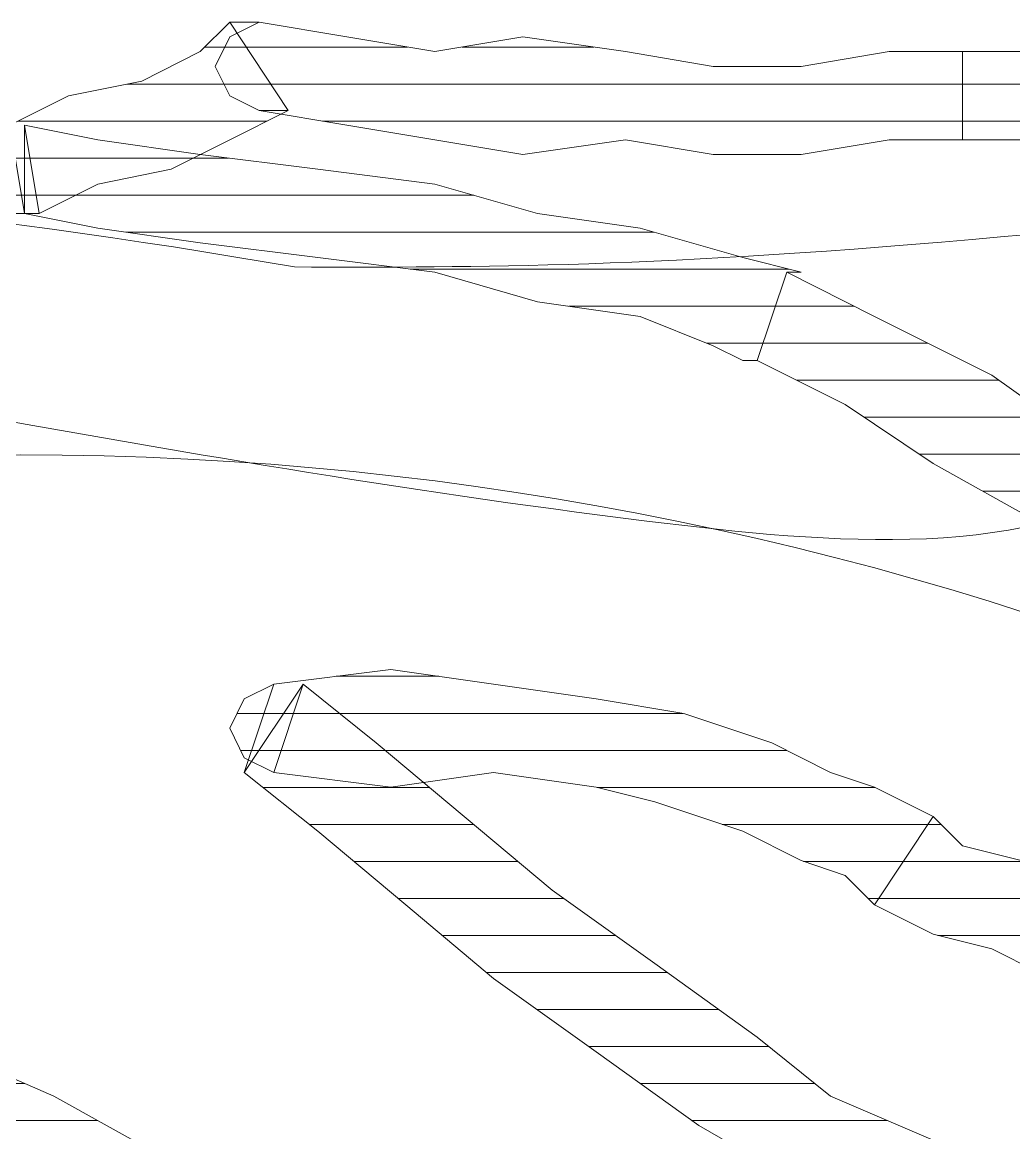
# Model space of a CAD drawing. Header units: centimetres. Extents: x 54005 to 61405, y 90310 to 94744.
# Drawn here: x 56874.962 to 56878.309, y 92039.178 to 92042.928 of the extents above; entities that cross this region are included whole.
import ezdxf

# ---------------------------------------------------------------- set-up
doc = ezdxf.new("R2010")
doc.units = ezdxf.units.CM
doc.header["$LTSCALE"] = 25
doc.layers.get('0').update_dxf_attribs({"lineweight": 0})
doc.layers.add('ÖLCULENDIRME', color=115, linetype='Continuous', lineweight=5)
pattern_1 = [(360, (-5108.51305, -673.59423), (1e-16, 0.125), [25])]

# ---------------------------------------------------------------- blocks, each defined once
blk = doc.blocks.new('by')
at = {"ltscale": 30}
h = blk.add_hatch(dxfattribs=at)
h.set_pattern_fill('DC_LINES', color=256, scale=0.1, style=0)
h.set_pattern_definition(pattern_1)
edge = h.paths.add_edge_path(flags=0)
edge.add_line((6372.6521, 2204.7381), (6372.405, 2204.8872))
edge.add_line((6372.405, 2204.8872), (6372.0583, 2205.0362))
edge.add_line((6372.0583, 2205.0362), (6371.613, 2205.2845))
edge.add_line((6371.613, 2205.2845), (6371.1677, 2205.5329))
edge.add_line((6371.1677, 2205.5329), (6370.7234, 2205.7813))
edge.add_line((6370.7234, 2205.7813), (6370.278, 2205.98))
edge.add_line((6370.278, 2205.98), (6369.8816, 2206.1787))
edge.add_line((6369.8816, 2206.1787), (6369.5359, 2206.3277))
edge.add_line((6369.5359, 2206.3277), (6369.6345, 2206.6258))
edge.add_line((6369.6345, 2206.6258), (6369.9812, 2206.4767))
edge.add_line((6369.9812, 2206.4767), (6370.3767, 2206.278))
edge.add_line((6370.3767, 2206.278), (6370.822, 2206.0793))
edge.add_line((6370.822, 2206.0793), (6371.2673, 2205.831))
edge.add_line((6371.2673, 2205.831), (6371.7126, 2205.5826))
edge.add_line((6371.7126, 2205.5826), (6372.1579, 2205.3342))
edge.add_line((6372.1579, 2205.3342), (6372.5036, 2205.1852))
edge.add_line((6372.5036, 2205.1852), (6372.7517, 2205.0362))
h = blk.add_hatch(dxfattribs=at)
h.set_pattern_fill('DC_LINES', color=256, scale=0.1, style=0)
h.set_pattern_definition(pattern_1)
edge = h.paths.add_edge_path(flags=0)
edge.add_line((6372.6521, 2204.7381), (6372.405, 2204.8872))
edge.add_line((6372.405, 2204.8872), (6372.0583, 2205.0362))
edge.add_line((6372.0583, 2205.0362), (6371.613, 2205.2845))
edge.add_line((6371.613, 2205.2845), (6371.1677, 2205.5329))
edge.add_line((6371.1677, 2205.5329), (6370.7234, 2205.7813))
edge.add_line((6370.7234, 2205.7813), (6370.278, 2205.98))
edge.add_line((6370.278, 2205.98), (6369.8816, 2206.1787))
edge.add_line((6369.8816, 2206.1787), (6369.5359, 2206.3277))
edge.add_line((6369.5359, 2206.3277), (6369.6345, 2206.6258))
edge.add_line((6369.6345, 2206.6258), (6369.9812, 2206.4767))
edge.add_line((6369.9812, 2206.4767), (6370.3767, 2206.278))
edge.add_line((6370.3767, 2206.278), (6370.822, 2206.0793))
edge.add_line((6370.822, 2206.0793), (6371.2673, 2205.831))
edge.add_line((6371.2673, 2205.831), (6371.7126, 2205.5826))
edge.add_line((6371.7126, 2205.5826), (6372.1579, 2205.3342))
edge.add_line((6372.1579, 2205.3342), (6372.5036, 2205.1852))
edge.add_line((6372.5036, 2205.1852), (6372.7517, 2205.0362))
h = blk.add_hatch(dxfattribs=at)
h.set_pattern_fill('DC_LINES', color=256, scale=0.1, style=0)
h.set_pattern_definition(pattern_1)
edge = h.paths.add_edge_path(flags=0)
edge.add_line((6368.8425, 2205.5826), (6369.1892, 2205.4832))
edge.add_line((6369.1892, 2205.4832), (6369.5359, 2205.3342))
edge.add_line((6369.5359, 2205.3342), (6369.8816, 2205.1355))
edge.add_line((6369.8816, 2205.1355), (6370.2282, 2204.8872))
edge.add_line((6370.2282, 2204.8872), (6370.5749, 2204.6388))
edge.add_line((6370.5749, 2204.6388), (6370.8708, 2204.3904))
edge.add_line((6370.8708, 2204.3904), (6371.1677, 2204.142))
edge.add_line((6371.1677, 2204.142), (6371.4157, 2203.9433))
edge.add_line((6371.4157, 2203.9433), (6371.2175, 2203.6453))
edge.add_line((6371.2175, 2203.6453), (6370.9704, 2203.844))
edge.add_line((6370.9704, 2203.844), (6370.6736, 2204.0924))
edge.add_line((6370.6736, 2204.0924), (6370.3767, 2204.3407))
edge.add_line((6370.3767, 2204.3407), (6370.03, 2204.5891))
edge.add_line((6370.03, 2204.5891), (6369.6843, 2204.8375))
edge.add_line((6369.6843, 2204.8375), (6369.4363, 2205.0362))
edge.add_line((6369.4363, 2205.0362), (6369.0905, 2205.1852))
edge.add_line((6369.0905, 2205.1852), (6368.8425, 2205.2845))
h = blk.add_hatch(dxfattribs=at)
h.set_pattern_fill('DC_LINES', color=256, scale=0.1, style=0)
h.set_pattern_definition(pattern_1)
edge = h.paths.add_edge_path(flags=0)
edge.add_line((6368.8425, 2205.5826), (6369.1892, 2205.4832))
edge.add_line((6369.1892, 2205.4832), (6369.5359, 2205.3342))
edge.add_line((6369.5359, 2205.3342), (6369.8816, 2205.1355))
edge.add_line((6369.8816, 2205.1355), (6370.2282, 2204.8872))
edge.add_line((6370.2282, 2204.8872), (6370.5749, 2204.6388))
edge.add_line((6370.5749, 2204.6388), (6370.8708, 2204.3904))
edge.add_line((6370.8708, 2204.3904), (6371.1677, 2204.142))
edge.add_line((6371.1677, 2204.142), (6371.4157, 2203.9433))
edge.add_line((6371.4157, 2203.9433), (6371.2175, 2203.6453))
edge.add_line((6371.2175, 2203.6453), (6370.9704, 2203.844))
edge.add_line((6370.9704, 2203.844), (6370.6736, 2204.0924))
edge.add_line((6370.6736, 2204.0924), (6370.3767, 2204.3407))
edge.add_line((6370.3767, 2204.3407), (6370.03, 2204.5891))
edge.add_line((6370.03, 2204.5891), (6369.6843, 2204.8375))
edge.add_line((6369.6843, 2204.8375), (6369.4363, 2205.0362))
edge.add_line((6369.4363, 2205.0362), (6369.0905, 2205.1852))
edge.add_line((6369.0905, 2205.1852), (6368.8425, 2205.2845))
h = blk.add_hatch(dxfattribs=at)
h.set_pattern_fill('DC_LINES', color=256, scale=0.1, style=0)
h.set_pattern_definition(pattern_1)
edge = h.paths.add_edge_path(flags=0)
edge.add_line((6369.0905, 2204.0924), (6368.9909, 2204.1917))
edge.add_line((6368.9909, 2204.1917), (6368.7937, 2204.2414))
edge.add_line((6368.7937, 2204.2414), (6368.5954, 2204.3407))
edge.add_line((6368.5954, 2204.3407), (6368.3484, 2204.3904))
edge.add_line((6368.3484, 2204.3904), (6368.1003, 2204.4898))
edge.add_line((6368.1003, 2204.4898), (6367.7546, 2204.5394))
edge.add_line((6367.7546, 2204.5394), (6367.4577, 2204.6388))
edge.add_line((6367.4577, 2204.6388), (6367.1111, 2204.6885))
edge.add_line((6367.1111, 2204.6885), (6367.1111, 2204.9865))
edge.add_line((6367.1111, 2204.9865), (6367.4577, 2204.9368))
edge.add_line((6367.4577, 2204.9368), (6367.7546, 2204.8375))
edge.add_line((6367.7546, 2204.8375), (6368.1003, 2204.7878))
edge.add_line((6368.1003, 2204.7878), (6368.447, 2204.6885))
edge.add_line((6368.447, 2204.6885), (6368.6941, 2204.6388))
edge.add_line((6368.6941, 2204.6388), (6368.8923, 2204.5394))
edge.add_line((6368.8923, 2204.5394), (6369.0905, 2204.4898))
edge.add_line((6369.0905, 2204.4898), (6369.2878, 2204.3904))
h = blk.add_hatch(dxfattribs=at)
h.set_pattern_fill('DC_LINES', color=256, scale=0.1, style=0)
h.set_pattern_definition(pattern_1)
edge = h.paths.add_edge_path(flags=0)
edge.add_line((6369.0905, 2204.0924), (6368.9909, 2204.1917))
edge.add_line((6368.9909, 2204.1917), (6368.7937, 2204.2414))
edge.add_line((6368.7937, 2204.2414), (6368.5954, 2204.3407))
edge.add_line((6368.5954, 2204.3407), (6368.3484, 2204.3904))
edge.add_line((6368.3484, 2204.3904), (6368.1003, 2204.4898))
edge.add_line((6368.1003, 2204.4898), (6367.7546, 2204.5394))
edge.add_line((6367.7546, 2204.5394), (6367.4577, 2204.6388))
edge.add_line((6367.4577, 2204.6388), (6367.1111, 2204.6885))
edge.add_line((6367.1111, 2204.6885), (6367.1111, 2204.9865))
edge.add_line((6367.1111, 2204.9865), (6367.4577, 2204.9368))
edge.add_line((6367.4577, 2204.9368), (6367.7546, 2204.8375))
edge.add_line((6367.7546, 2204.8375), (6368.1003, 2204.7878))
edge.add_line((6368.1003, 2204.7878), (6368.447, 2204.6885))
edge.add_line((6368.447, 2204.6885), (6368.6941, 2204.6388))
edge.add_line((6368.6941, 2204.6388), (6368.8923, 2204.5394))
edge.add_line((6368.8923, 2204.5394), (6369.0905, 2204.4898))
edge.add_line((6369.0905, 2204.4898), (6369.2878, 2204.3904))
h = blk.add_hatch(dxfattribs=at)
h.set_pattern_fill('DC_LINES', color=256, scale=0.1, style=0)
h.set_pattern_definition(pattern_1)
edge = h.paths.add_edge_path(flags=0)
edge.add_line((6371.4157, 2203.9433), (6371.3161, 2203.6453))
edge.add_line((6371.3161, 2203.6453), (6370.9206, 2203.5956))
edge.add_line((6370.9206, 2203.5956), (6370.5749, 2203.6453))
edge.add_line((6370.5749, 2203.6453), (6370.2282, 2203.695))
edge.add_line((6370.2282, 2203.695), (6369.9314, 2203.7446))
edge.add_line((6369.9314, 2203.7446), (6369.6345, 2203.844))
edge.add_line((6369.6345, 2203.844), (6369.4363, 2203.9433))
edge.add_line((6369.4363, 2203.9433), (6369.2878, 2203.993))
edge.add_line((6369.2878, 2203.993), (6369.0905, 2204.0924))
edge.add_line((6369.0905, 2204.0924), (6369.2878, 2204.3904))
edge.add_line((6369.2878, 2204.3904), (6369.3874, 2204.291))
edge.add_line((6369.3874, 2204.291), (6369.5359, 2204.2414))
edge.add_line((6369.5359, 2204.2414), (6369.7331, 2204.142))
edge.add_line((6369.7331, 2204.142), (6370.03, 2204.0427))
edge.add_line((6370.03, 2204.0427), (6370.2282, 2203.993))
edge.add_line((6370.2282, 2203.993), (6370.5749, 2203.9433))
edge.add_line((6370.5749, 2203.9433), (6370.9206, 2203.993))
edge.add_line((6370.9206, 2203.993), (6371.3161, 2203.9433))
edge.add_line((6371.3161, 2203.9433), (6371.2175, 2203.6453))
edge.add_line((6371.2175, 2203.6453), (6371.3161, 2203.9433))
edge.add_line((6371.3161, 2203.9433), (6371.4157, 2203.8937))
edge.add_line((6371.4157, 2203.8937), (6371.4646, 2203.7943))
edge.add_line((6371.4646, 2203.7943), (6371.4157, 2203.695))
edge.add_line((6371.4157, 2203.695), (6371.3161, 2203.6453))
h = blk.add_hatch(dxfattribs=at)
h.set_pattern_fill('DC_LINES', color=256, scale=0.1, style=0)
h.set_pattern_definition(pattern_1)
edge = h.paths.add_edge_path(flags=0)
edge.add_line((6371.4157, 2203.9433), (6371.3161, 2203.6453))
edge.add_line((6371.3161, 2203.6453), (6370.9206, 2203.5956))
edge.add_line((6370.9206, 2203.5956), (6370.5749, 2203.6453))
edge.add_line((6370.5749, 2203.6453), (6370.2282, 2203.695))
edge.add_line((6370.2282, 2203.695), (6369.9314, 2203.7446))
edge.add_line((6369.9314, 2203.7446), (6369.6345, 2203.844))
edge.add_line((6369.6345, 2203.844), (6369.4363, 2203.9433))
edge.add_line((6369.4363, 2203.9433), (6369.2878, 2203.993))
edge.add_line((6369.2878, 2203.993), (6369.0905, 2204.0924))
edge.add_line((6369.0905, 2204.0924), (6369.2878, 2204.3904))
edge.add_line((6369.2878, 2204.3904), (6369.3874, 2204.291))
edge.add_line((6369.3874, 2204.291), (6369.5359, 2204.2414))
edge.add_line((6369.5359, 2204.2414), (6369.7331, 2204.142))
edge.add_line((6369.7331, 2204.142), (6370.03, 2204.0427))
edge.add_line((6370.03, 2204.0427), (6370.2282, 2203.993))
edge.add_line((6370.2282, 2203.993), (6370.5749, 2203.9433))
edge.add_line((6370.5749, 2203.9433), (6370.9206, 2203.993))
edge.add_line((6370.9206, 2203.993), (6371.3161, 2203.9433))
edge.add_line((6371.3161, 2203.9433), (6371.2175, 2203.6453))
edge.add_line((6371.2175, 2203.6453), (6371.3161, 2203.9433))
edge.add_line((6371.3161, 2203.9433), (6371.4157, 2203.8937))
edge.add_line((6371.4157, 2203.8937), (6371.4646, 2203.7943))
edge.add_line((6371.4646, 2203.7943), (6371.4157, 2203.695))
edge.add_line((6371.4157, 2203.695), (6371.3161, 2203.6453))
h = blk.add_hatch(dxfattribs=at)
h.set_pattern_fill('DC_LINES', color=256, scale=0.1, style=0)
h.set_pattern_definition(pattern_1)
edge = h.paths.add_edge_path(flags=0)
edge.add_line((6366.4187, 2203.9433), (6366.9128, 2203.844))
edge.add_line((6366.9128, 2203.844), (6367.4079, 2203.695))
edge.add_line((6367.4079, 2203.695), (6367.8532, 2203.5459))
edge.add_line((6367.8532, 2203.5459), (6368.2488, 2203.3472))
edge.add_line((6368.2488, 2203.3472), (6368.6452, 2203.1486))
edge.add_line((6368.6452, 2203.1486), (6369.0905, 2202.9002))
edge.add_line((6369.0905, 2202.9002), (6369.3874, 2202.7015))
edge.add_line((6369.3874, 2202.7015), (6369.6843, 2202.5524))
edge.add_line((6369.6843, 2202.5524), (6369.5847, 2202.2544))
edge.add_line((6369.5847, 2202.2544), (6369.2878, 2202.4034))
edge.add_line((6369.2878, 2202.4034), (6368.8923, 2202.6021))
edge.add_line((6368.8923, 2202.6021), (6368.5456, 2202.8505))
edge.add_line((6368.5456, 2202.8505), (6368.1501, 2203.0492))
edge.add_line((6368.1501, 2203.0492), (6367.7546, 2203.2479))
edge.add_line((6367.7546, 2203.2479), (6367.3093, 2203.3969))
edge.add_line((6367.3093, 2203.3969), (6366.8142, 2203.5459))
edge.add_line((6366.8142, 2203.5459), (6366.4187, 2203.6453))
h = blk.add_hatch(dxfattribs=at)
h.set_pattern_fill('DC_LINES', color=256, scale=0.1, style=0)
h.set_pattern_definition(pattern_1)
edge = h.paths.add_edge_path(flags=0)
edge.add_line((6366.4187, 2203.9433), (6366.9128, 2203.844))
edge.add_line((6366.9128, 2203.844), (6367.4079, 2203.695))
edge.add_line((6367.4079, 2203.695), (6367.8532, 2203.5459))
edge.add_line((6367.8532, 2203.5459), (6368.2488, 2203.3472))
edge.add_line((6368.2488, 2203.3472), (6368.6452, 2203.1486))
edge.add_line((6368.6452, 2203.1486), (6369.0905, 2202.9002))
edge.add_line((6369.0905, 2202.9002), (6369.3874, 2202.7015))
edge.add_line((6369.3874, 2202.7015), (6369.6843, 2202.5524))
edge.add_line((6369.6843, 2202.5524), (6369.5847, 2202.2544))
edge.add_line((6369.5847, 2202.2544), (6369.2878, 2202.4034))
edge.add_line((6369.2878, 2202.4034), (6368.8923, 2202.6021))
edge.add_line((6368.8923, 2202.6021), (6368.5456, 2202.8505))
edge.add_line((6368.5456, 2202.8505), (6368.1501, 2203.0492))
edge.add_line((6368.1501, 2203.0492), (6367.7546, 2203.2479))
edge.add_line((6367.7546, 2203.2479), (6367.3093, 2203.3969))
edge.add_line((6367.3093, 2203.3969), (6366.8142, 2203.5459))
edge.add_line((6366.8142, 2203.5459), (6366.4187, 2203.6453))
h = blk.add_hatch(dxfattribs=at)
h.set_pattern_fill('DC_LINES', color=256, scale=0.1, style=0)
h.set_pattern_definition(pattern_1)
edge = h.paths.add_edge_path(flags=0)
edge.add_line((6369.6843, 2202.5524), (6369.7331, 2202.5524))
edge.add_line((6369.7331, 2202.5524), (6369.8327, 2202.5028))
edge.add_line((6369.8327, 2202.5028), (6370.0798, 2202.4034))
edge.add_line((6370.0798, 2202.4034), (6370.4255, 2202.3538))
edge.add_line((6370.4255, 2202.3538), (6370.7722, 2202.2544))
edge.add_line((6370.7722, 2202.2544), (6371.1677, 2202.2047))
edge.add_line((6371.1677, 2202.2047), (6371.5642, 2202.1551))
edge.add_line((6371.5642, 2202.1551), (6371.9099, 2202.1054))
edge.add_line((6371.9099, 2202.1054), (6372.1579, 2202.0557))
edge.add_line((6372.1579, 2202.0557), (6372.1579, 2201.7576))
edge.add_line((6372.1579, 2201.7576), (6371.9099, 2201.8073))
edge.add_line((6371.9099, 2201.8073), (6371.5642, 2201.857))
edge.add_line((6371.5642, 2201.857), (6371.1677, 2201.9067))
edge.add_line((6371.1677, 2201.9067), (6370.7722, 2201.9564))
edge.add_line((6370.7722, 2201.9564), (6370.4255, 2202.0557))
edge.add_line((6370.4255, 2202.0557), (6370.0798, 2202.1054))
edge.add_line((6370.0798, 2202.1054), (6369.7331, 2202.2047))
edge.add_line((6369.7331, 2202.2047), (6369.5359, 2202.2544))
edge.add_line((6369.5359, 2202.2544), (6369.5847, 2202.2544))
h = blk.add_hatch(dxfattribs=at)
h.set_pattern_fill('DC_LINES', color=256, scale=0.1, style=0)
h.set_pattern_definition(pattern_1)
edge = h.paths.add_edge_path(flags=0)
edge.add_line((6369.6843, 2202.5524), (6369.7331, 2202.5524))
edge.add_line((6369.7331, 2202.5524), (6369.8327, 2202.5028))
edge.add_line((6369.8327, 2202.5028), (6370.0798, 2202.4034))
edge.add_line((6370.0798, 2202.4034), (6370.4255, 2202.3538))
edge.add_line((6370.4255, 2202.3538), (6370.7722, 2202.2544))
edge.add_line((6370.7722, 2202.2544), (6371.1677, 2202.2047))
edge.add_line((6371.1677, 2202.2047), (6371.5642, 2202.1551))
edge.add_line((6371.5642, 2202.1551), (6371.9099, 2202.1054))
edge.add_line((6371.9099, 2202.1054), (6372.1579, 2202.0557))
edge.add_line((6372.1579, 2202.0557), (6372.1579, 2201.7576))
edge.add_line((6372.1579, 2201.7576), (6371.9099, 2201.8073))
edge.add_line((6371.9099, 2201.8073), (6371.5642, 2201.857))
edge.add_line((6371.5642, 2201.857), (6371.1677, 2201.9067))
edge.add_line((6371.1677, 2201.9067), (6370.7722, 2201.9564))
edge.add_line((6370.7722, 2201.9564), (6370.4255, 2202.0557))
edge.add_line((6370.4255, 2202.0557), (6370.0798, 2202.1054))
edge.add_line((6370.0798, 2202.1054), (6369.7331, 2202.2047))
edge.add_line((6369.7331, 2202.2047), (6369.5359, 2202.2544))
edge.add_line((6369.5359, 2202.2544), (6369.5847, 2202.2544))
h = blk.add_hatch(dxfattribs=at)
h.set_pattern_fill('DC_LINES', color=256, scale=0.1, style=0)
h.set_pattern_definition(pattern_1)
edge = h.paths.add_edge_path(flags=0)
edge.add_line((6368.9909, 2201.5093), (6368.5954, 2201.5093))
edge.add_line((6368.5954, 2201.5093), (6368.2986, 2201.6087))
edge.add_line((6368.2986, 2201.6087), (6368.1003, 2201.708))
edge.add_line((6368.1003, 2201.708), (6367.8532, 2201.857))
edge.add_line((6367.8532, 2201.857), (6367.9519, 2202.1551))
edge.add_line((6367.9519, 2202.1551), (6368.1999, 2202.006))
edge.add_line((6368.1999, 2202.006), (6368.3972, 2201.9067))
edge.add_line((6368.3972, 2201.9067), (6368.5954, 2201.8073))
edge.add_line((6368.5954, 2201.8073), (6368.9909, 2201.8073))
h = blk.add_hatch(dxfattribs=at)
h.set_pattern_fill('DC_LINES', color=256, scale=0.1, style=0)
h.set_pattern_definition(pattern_1)
edge = h.paths.add_edge_path(flags=0)
edge.add_line((6368.9909, 2201.5093), (6368.5954, 2201.5093))
edge.add_line((6368.5954, 2201.5093), (6368.2986, 2201.6087))
edge.add_line((6368.2986, 2201.6087), (6368.1003, 2201.708))
edge.add_line((6368.1003, 2201.708), (6367.8532, 2201.857))
edge.add_line((6367.8532, 2201.857), (6367.9519, 2202.1551))
edge.add_line((6367.9519, 2202.1551), (6368.1999, 2202.006))
edge.add_line((6368.1999, 2202.006), (6368.3972, 2201.9067))
edge.add_line((6368.3972, 2201.9067), (6368.5954, 2201.8073))
edge.add_line((6368.5954, 2201.8073), (6368.9909, 2201.8073))
h = blk.add_hatch(dxfattribs=at)
h.set_pattern_fill('DC_LINES', color=256, scale=0.1, style=0)
h.set_pattern_definition(pattern_1)
edge = h.paths.add_edge_path(flags=0)
edge.add_line((6372.1579, 2202.0557), (6372.2068, 2201.7576))
edge.add_line((6372.2068, 2201.7576), (6372.0095, 2201.6583))
edge.add_line((6372.0095, 2201.6583), (6371.7614, 2201.6087))
edge.add_line((6371.7614, 2201.6087), (6371.5642, 2201.5093))
edge.add_line((6371.5642, 2201.5093), (6371.4646, 2201.4099))
edge.add_line((6371.4646, 2201.4099), (6371.2673, 2201.708))
edge.add_line((6371.2673, 2201.708), (6371.4646, 2201.8073))
edge.add_line((6371.4646, 2201.8073), (6371.6628, 2201.9067))
edge.add_line((6371.6628, 2201.9067), (6371.9099, 2201.9564))
edge.add_line((6371.9099, 2201.9564), (6372.1081, 2202.0557))
edge.add_line((6372.1081, 2202.0557), (6372.1579, 2201.7576))
edge.add_line((6372.1579, 2201.7576), (6372.1081, 2202.0557))
edge.add_line((6372.1081, 2202.0557), (6372.2566, 2202.0557))
edge.add_line((6372.2566, 2202.0557), (6372.3064, 2201.9564))
edge.add_line((6372.3064, 2201.9564), (6372.3064, 2201.8073))
edge.add_line((6372.3064, 2201.8073), (6372.2068, 2201.7576))
h = blk.add_hatch(dxfattribs=at)
h.set_pattern_fill('DC_LINES', color=256, scale=0.1, style=0)
h.set_pattern_definition(pattern_1)
edge = h.paths.add_edge_path(flags=0)
edge.add_line((6372.1579, 2202.0557), (6372.2068, 2201.7576))
edge.add_line((6372.2068, 2201.7576), (6372.0095, 2201.6583))
edge.add_line((6372.0095, 2201.6583), (6371.7614, 2201.6087))
edge.add_line((6371.7614, 2201.6087), (6371.5642, 2201.5093))
edge.add_line((6371.5642, 2201.5093), (6371.4646, 2201.4099))
edge.add_line((6371.4646, 2201.4099), (6371.2673, 2201.708))
edge.add_line((6371.2673, 2201.708), (6371.4646, 2201.8073))
edge.add_line((6371.4646, 2201.8073), (6371.6628, 2201.9067))
edge.add_line((6371.6628, 2201.9067), (6371.9099, 2201.9564))
edge.add_line((6371.9099, 2201.9564), (6372.1081, 2202.0557))
edge.add_line((6372.1081, 2202.0557), (6372.1579, 2201.7576))
edge.add_line((6372.1579, 2201.7576), (6372.1081, 2202.0557))
edge.add_line((6372.1081, 2202.0557), (6372.2566, 2202.0557))
edge.add_line((6372.2566, 2202.0557), (6372.3064, 2201.9564))
edge.add_line((6372.3064, 2201.9564), (6372.3064, 2201.8073))
edge.add_line((6372.3064, 2201.8073), (6372.2068, 2201.7576))
h = blk.add_hatch(dxfattribs=at)
h.set_pattern_fill('DC_LINES', color=256, scale=0.1, style=0)
h.set_pattern_definition(pattern_1)
edge = h.paths.add_edge_path(flags=0)
edge.add_line((6371.4646, 2201.4099), (6371.3659, 2201.4099))
edge.add_line((6371.3659, 2201.4099), (6371.0691, 2201.4596))
edge.add_line((6371.0691, 2201.4596), (6370.7722, 2201.5093))
edge.add_line((6370.7722, 2201.5093), (6370.4753, 2201.4596))
edge.add_line((6370.4753, 2201.4596), (6370.1286, 2201.5093))
edge.add_line((6370.1286, 2201.5093), (6369.8327, 2201.559))
edge.add_line((6369.8327, 2201.559), (6369.5359, 2201.559))
edge.add_line((6369.5359, 2201.559), (6369.239, 2201.5093))
edge.add_line((6369.239, 2201.5093), (6368.9909, 2201.5093))
edge.add_line((6368.9909, 2201.5093), (6368.9909, 2201.8073))
edge.add_line((6368.9909, 2201.8073), (6369.239, 2201.8073))
edge.add_line((6369.239, 2201.8073), (6369.5359, 2201.857))
edge.add_line((6369.5359, 2201.857), (6369.8327, 2201.857))
edge.add_line((6369.8327, 2201.857), (6370.1286, 2201.8073))
edge.add_line((6370.1286, 2201.8073), (6370.4753, 2201.857))
edge.add_line((6370.4753, 2201.857), (6370.7722, 2201.8073))
edge.add_line((6370.7722, 2201.8073), (6371.0691, 2201.7576))
edge.add_line((6371.0691, 2201.7576), (6371.3659, 2201.708))
edge.add_line((6371.3659, 2201.708), (6371.2673, 2201.708))
edge.add_line((6371.2673, 2201.708), (6371.3659, 2201.708))
edge.add_line((6371.3659, 2201.708), (6371.4646, 2201.6583))
edge.add_line((6371.4646, 2201.6583), (6371.5144, 2201.559))
edge.add_line((6371.5144, 2201.559), (6371.4646, 2201.4596))
edge.add_line((6371.4646, 2201.4596), (6371.3659, 2201.4099))
h = blk.add_hatch(dxfattribs=at)
h.set_pattern_fill('DC_LINES', color=256, scale=0.1, style=0)
h.set_pattern_definition(pattern_1)
edge = h.paths.add_edge_path(flags=0)
edge.add_line((6371.4646, 2201.4099), (6371.3659, 2201.4099))
edge.add_line((6371.3659, 2201.4099), (6371.0691, 2201.4596))
edge.add_line((6371.0691, 2201.4596), (6370.7722, 2201.5093))
edge.add_line((6370.7722, 2201.5093), (6370.4753, 2201.4596))
edge.add_line((6370.4753, 2201.4596), (6370.1286, 2201.5093))
edge.add_line((6370.1286, 2201.5093), (6369.8327, 2201.559))
edge.add_line((6369.8327, 2201.559), (6369.5359, 2201.559))
edge.add_line((6369.5359, 2201.559), (6369.239, 2201.5093))
edge.add_line((6369.239, 2201.5093), (6368.9909, 2201.5093))
edge.add_line((6368.9909, 2201.5093), (6368.9909, 2201.8073))
edge.add_line((6368.9909, 2201.8073), (6369.239, 2201.8073))
edge.add_line((6369.239, 2201.8073), (6369.5359, 2201.857))
edge.add_line((6369.5359, 2201.857), (6369.8327, 2201.857))
edge.add_line((6369.8327, 2201.857), (6370.1286, 2201.8073))
edge.add_line((6370.1286, 2201.8073), (6370.4753, 2201.857))
edge.add_line((6370.4753, 2201.857), (6370.7722, 2201.8073))
edge.add_line((6370.7722, 2201.8073), (6371.0691, 2201.7576))
edge.add_line((6371.0691, 2201.7576), (6371.3659, 2201.708))
edge.add_line((6371.3659, 2201.708), (6371.2673, 2201.708))
edge.add_line((6371.2673, 2201.708), (6371.3659, 2201.708))
edge.add_line((6371.3659, 2201.708), (6371.4646, 2201.6583))
edge.add_line((6371.4646, 2201.6583), (6371.5144, 2201.559))
edge.add_line((6371.5144, 2201.559), (6371.4646, 2201.4596))
edge.add_line((6371.4646, 2201.4596), (6371.3659, 2201.4099))
for p, q in [((6369.5359, 2205.3342, -4.5045), (6369.8816, 2205.1355, -4.5045)), ((6369.5359, 2205.3342, -4.5045), (6369.8816, 2205.1355, -4.5045)), ((6372.0583, 2205.0362, -4.5045), (6371.613, 2205.2845, -4.5045)), ((6372.0583, 2205.0362, -4.5045), (6371.613, 2205.2845, -4.5045)), ((6369.4363, 2205.0362, -4.5045), (6369.0905, 2205.1852, -4.5045)), ((6369.4363, 2205.0362, -4.5045), (6369.0905, 2205.1852, -4.5045)), ((6369.8816, 2205.1355, -4.5045), (6370.2282, 2204.8872, -4.5045)), ((6369.8816, 2205.1355, -4.5045), (6370.2282, 2204.8872, -4.5045)), ((6369.6843, 2204.8375, -4.5045), (6369.4363, 2205.0362, -4.5045)), ((6369.6843, 2204.8375, -4.5045), (6369.4363, 2205.0362, -4.5045)), ((6372.405, 2204.8872, -4.5045), (6372.0583, 2205.0362, -4.5045)), ((6372.405, 2204.8872, -4.5045), (6372.0583, 2205.0362, -4.5045)), ((6370.2282, 2204.8872, -4.5045), (6370.5749, 2204.6388, -4.5045)), ((6370.2282, 2204.8872, -4.5045), (6370.5749, 2204.6388, -4.5045)), ((6370.03, 2204.5891, -4.5045), (6369.6843, 2204.8375, -4.5045)), ((6370.03, 2204.5891, -4.5045), (6369.6843, 2204.8375, -4.5045)), ((6368.6941, 2204.6388, -4.5045), (6368.8923, 2204.5394, -4.5045)), ((6368.6941, 2204.6388, -4.5045), (6368.8923, 2204.5394, -4.5045)), ((6370.5749, 2204.6388, -4.5045), (6370.8708, 2204.3904, -4.5045)), ((6370.5749, 2204.6388, -4.5045), (6370.8708, 2204.3904, -4.5045)), ((6370.3767, 2204.3407, -4.5045), (6370.03, 2204.5891, -4.5045)), ((6370.3767, 2204.3407, -4.5045), (6370.03, 2204.5891, -4.5045)), ((6368.8923, 2204.5394, -4.5045), (6369.0905, 2204.4898, -4.5045)), ((6368.8923, 2204.5394, -4.5045), (6369.0905, 2204.4898, -4.5045)), ((6369.0905, 2204.4898, -4.5045), (6369.2878, 2204.3904, -4.5045)), ((6369.0905, 2204.4898, -4.5045), (6369.2878, 2204.3904, -4.5045)), ((6369.0905, 2204.0924, -4.5045), (6369.2878, 2204.3904, -4.5045)), ((6369.0905, 2204.0924, -4.5045), (6369.2878, 2204.3904, -4.5045)), ((6369.2878, 2204.3904, -4.5045), (6369.0905, 2204.0924, -4.5045)), ((6369.2878, 2204.3904, -4.5045), (6369.0905, 2204.0924, -4.5045)), ((6369.2878, 2204.3904, -4.5045), (6369.3874, 2204.291, -4.5045)), ((6369.2878, 2204.3904, -4.5045), (6369.3874, 2204.291, -4.5045)), ((6369.2878, 2204.3904, -4.5045), (6369.2878, 2204.3904, -4.5045)), ((6369.2878, 2204.3904, -4.5045), (6369.2878, 2204.3904, -4.5045)), ((6370.8708, 2204.3904, -4.5045), (6371.1677, 2204.142, -4.5045)), ((6370.8708, 2204.3904, -4.5045), (6371.1677, 2204.142, -4.5045)), ((6370.6736, 2204.0924, -4.5045), (6370.3767, 2204.3407, -4.5045)), ((6370.6736, 2204.0924, -4.5045), (6370.3767, 2204.3407, -4.5045)), ((6369.3874, 2204.291, -4.5045), (6369.5359, 2204.2414, -4.5045)), ((6369.3874, 2204.291, -4.5045), (6369.5359, 2204.2414, -4.5045)), ((6368.9909, 2204.1917, -4.5045), (6368.7937, 2204.2414, -4.5045)), ((6368.9909, 2204.1917, -4.5045), (6368.7937, 2204.2414, -4.5045)), ((6369.5359, 2204.2414, -4.5045), (6369.7331, 2204.142, -4.5045)), ((6369.5359, 2204.2414, -4.5045), (6369.7331, 2204.142, -4.5045)), ((6369.0905, 2204.0924, -4.5045), (6368.9909, 2204.1917, -4.5045)), ((6369.0905, 2204.0924, -4.5045), (6368.9909, 2204.1917, -4.5045)), ((6369.7331, 2204.142, -4.5045), (6370.03, 2204.0427, -4.5045)), ((6369.7331, 2204.142, -4.5045), (6370.03, 2204.0427, -4.5045)), ((6371.1677, 2204.142, -4.5045), (6371.4157, 2203.9433, -4.5045)), ((6371.1677, 2204.142, -4.5045), (6371.4157, 2203.9433, -4.5045)), ((6369.2878, 2203.993, -4.5045), (6369.0905, 2204.0924, -4.5045)), ((6369.2878, 2203.993, -4.5045), (6369.0905, 2204.0924, -4.5045)), ((6369.0905, 2204.0924, -4.5045), (6369.0905, 2204.0924, -4.5045)), ((6369.0905, 2204.0924, -4.5045), (6369.0905, 2204.0924, -4.5045)), ((6369.0905, 2204.0924, -4.5045), (6369.0905, 2204.0924, -4.5045)), ((6369.0905, 2204.0924, -4.5045), (6369.0905, 2204.0924, -4.5045)), ((6370.9704, 2203.844, -4.5045), (6370.6736, 2204.0924, -4.5045)), ((6370.9704, 2203.844, -4.5045), (6370.6736, 2204.0924, -4.5045)), ((6370.03, 2204.0427, -4.5045), (6370.2282, 2203.993, -4.5045)), ((6370.03, 2204.0427, -4.5045), (6370.2282, 2203.993, -4.5045)), ((6369.4363, 2203.9433, -4.5045), (6369.2878, 2203.993, -4.5045)), ((6369.4363, 2203.9433, -4.5045), (6369.2878, 2203.993, -4.5045)), ((6370.2282, 2203.993, -4.5045), (6370.5749, 2203.9433, -4.5045)), ((6370.2282, 2203.993, -4.5045), (6370.5749, 2203.9433, -4.5045)), ((6370.5749, 2203.9433, -4.5045), (6370.9206, 2203.993, -4.5045)), ((6370.5749, 2203.9433, -4.5045), (6370.9206, 2203.993, -4.5045)), ((6370.9206, 2203.993, -4.5045), (6371.3161, 2203.9433, -4.5045)), ((6370.9206, 2203.993, -4.5045), (6371.3161, 2203.9433, -4.5045)), ((6369.6345, 2203.844, -4.5045), (6369.4363, 2203.9433, -4.5045)), ((6369.6345, 2203.844, -4.5045), (6369.4363, 2203.9433, -4.5045)), ((6371.3161, 2203.9433, -4.5045), (6371.2175, 2203.6453, -4.5045)), ((6371.2175, 2203.6453, -4.5045), (6371.3161, 2203.9433, -4.5045)), ((6371.4157, 2203.9433, -4.5045), (6371.2175, 2203.6453, -4.5045)), ((6371.3161, 2203.9433, -4.5045), (6371.2175, 2203.6453, -4.5045)), ((6371.2175, 2203.6453, -4.5045), (6371.3161, 2203.9433, -4.5045)), ((6371.4157, 2203.9433, -4.5045), (6371.2175, 2203.6453, -4.5045)), ((6371.4157, 2203.9433, -4.5045), (6371.3161, 2203.6453, -4.5045)), ((6371.3161, 2203.9433, -4.5045), (6371.4157, 2203.8937, -4.5045)), ((6371.3161, 2203.6453, -4.5045), (6371.4157, 2203.9433, -4.5045)), ((6371.4157, 2203.9433, -4.5045), (6371.3161, 2203.6453, -4.5045)), ((6371.3161, 2203.9433, -4.5045), (6371.4157, 2203.8937, -4.5045)), ((6371.3161, 2203.6453, -4.5045), (6371.4157, 2203.9433, -4.5045)), ((6371.4157, 2203.9433, -4.5045), (6371.4157, 2203.9433, -4.5045)), ((6371.4157, 2203.9433, -4.5045), (6371.4157, 2203.9433, -4.5045)), ((6371.4157, 2203.8937, -4.5045), (6371.4646, 2203.7943, -4.5045)), ((6371.4157, 2203.8937, -4.5045), (6371.4646, 2203.7943, -4.5045)), ((6369.9314, 2203.7446, -4.5045), (6369.6345, 2203.844, -4.5045)), ((6369.9314, 2203.7446, -4.5045), (6369.6345, 2203.844, -4.5045)), ((6371.2175, 2203.6453, -4.5045), (6370.9704, 2203.844, -4.5045)), ((6371.2175, 2203.6453, -4.5045), (6370.9704, 2203.844, -4.5045)), ((6371.4646, 2203.7943, -4.5045), (6371.4157, 2203.695, -4.5045)), ((6371.4646, 2203.7943, -4.5045), (6371.4157, 2203.695, -4.5045)), ((6370.2282, 2203.695, -4.5045), (6369.9314, 2203.7446, -4.5045)), ((6370.2282, 2203.695, -4.5045), (6369.9314, 2203.7446, -4.5045)), ((6370.5749, 2203.6453, -4.5045), (6370.2282, 2203.695, -4.5045)), ((6370.5749, 2203.6453, -4.5045), (6370.2282, 2203.695, -4.5045)), ((6371.4157, 2203.695, -4.5045), (6371.3161, 2203.6453, -4.5045)), ((6371.4157, 2203.695, -4.5045), (6371.3161, 2203.6453, -4.5045)), ((6370.9206, 2203.5956, -4.5045), (6370.5749, 2203.6453, -4.5045)), ((6370.9206, 2203.5956, -4.5045), (6370.5749, 2203.6453, -4.5045)), ((6371.3161, 2203.6453, -4.5045), (6370.9206, 2203.5956, -4.5045)), ((6371.3161, 2203.6453, -4.5045), (6370.9206, 2203.5956, -4.5045)), ((6368.6452, 2203.1486, -4.5045), (6369.0905, 2202.9002, -4.5045)), ((6368.6452, 2203.1486, -4.5045), (6369.0905, 2202.9002, -4.5045)), ((6369.0905, 2202.9002, -4.5045), (6369.3874, 2202.7015, -4.5045)), ((6369.0905, 2202.9002, -4.5045), (6369.3874, 2202.7015, -4.5045)), ((6368.8923, 2202.6021, -4.5045), (6368.5456, 2202.8505, -4.5045)), ((6368.8923, 2202.6021, -4.5045), (6368.5456, 2202.8505, -4.5045)), ((6369.3874, 2202.7015, -4.5045), (6369.6843, 2202.5524, -4.5045)), ((6369.3874, 2202.7015, -4.5045), (6369.6843, 2202.5524, -4.5045)), ((6369.2878, 2202.4034, -4.5045), (6368.8923, 2202.6021, -4.5045)), ((6369.2878, 2202.4034, -4.5045), (6368.8923, 2202.6021, -4.5045)), ((6369.6843, 2202.5524, -4.5045), (6369.5847, 2202.2544, -4.5045)), ((6369.6843, 2202.5524, -4.5045), (6369.5847, 2202.2544, -4.5045)), ((6369.5847, 2202.2544, -4.5045), (6369.6843, 2202.5524, -4.5045)), ((6369.5847, 2202.2544, -4.5045), (6369.6843, 2202.5524, -4.5045)), ((6369.6843, 2202.5524, -4.5045), (6369.7331, 2202.5524, -4.5045)), ((6369.6843, 2202.5524, -4.5045), (6369.6843, 2202.5524, -4.5045)), ((6369.6843, 2202.5524, -4.5045), (6369.7331, 2202.5524, -4.5045)), ((6369.6843, 2202.5524, -4.5045), (6369.6843, 2202.5524, -4.5045)), ((6369.7331, 2202.5524, -4.5045), (6369.8327, 2202.5028, -4.5045)), ((6369.7331, 2202.5524, -4.5045), (6369.8327, 2202.5028, -4.5045)), ((6369.8327, 2202.5028, -4.5045), (6370.0798, 2202.4034, -4.5045)), ((6369.8327, 2202.5028, -4.5045), (6370.0798, 2202.4034, -4.5045)), ((6369.5847, 2202.2544, -4.5045), (6369.2878, 2202.4034, -4.5045)), ((6369.5847, 2202.2544, -4.5045), (6369.2878, 2202.4034, -4.5045)), ((6370.0798, 2202.4034, -4.5045), (6370.4255, 2202.3538, -4.5045)), ((6370.0798, 2202.4034, -4.5045), (6370.4255, 2202.3538, -4.5045)), ((6370.4255, 2202.3538, -4.5045), (6370.7722, 2202.2544, -4.5045)), ((6370.4255, 2202.3538, -4.5045), (6370.7722, 2202.2544, -4.5045)), ((6369.7331, 2202.2047, -4.5045), (6369.5359, 2202.2544, -4.5045)), ((6369.5359, 2202.2544, -4.5045), (6369.5847, 2202.2544, -4.5045)), ((6369.7331, 2202.2047, -4.5045), (6369.5359, 2202.2544, -4.5045)), ((6369.5359, 2202.2544, -4.5045), (6369.5847, 2202.2544, -4.5045)), ((6370.7722, 2202.2544, -4.5045), (6371.1677, 2202.2047, -4.5045)), ((6370.7722, 2202.2544, -4.5045), (6371.1677, 2202.2047, -4.5045)), ((6370.0798, 2202.1054, -4.5045), (6369.7331, 2202.2047, -4.5045)), ((6370.0798, 2202.1054, -4.5045), (6369.7331, 2202.2047, -4.5045)), ((6371.1677, 2202.2047, -4.5045), (6371.5642, 2202.1551, -4.5045)), ((6371.1677, 2202.2047, -4.5045), (6371.5642, 2202.1551, -4.5045)), ((6371.5642, 2202.1551, -4.5045), (6371.9099, 2202.1054, -4.5045)), ((6371.5642, 2202.1551, -4.5045), (6371.9099, 2202.1054, -4.5045)), ((6370.4255, 2202.0557, -4.5045), (6370.0798, 2202.1054, -4.5045)), ((6370.4255, 2202.0557, -4.5045), (6370.0798, 2202.1054, -4.5045)), ((6371.9099, 2202.1054, -4.5045), (6372.1579, 2202.0557, -4.5045)), ((6371.9099, 2202.1054, -4.5045), (6372.1579, 2202.0557, -4.5045)), ((6370.7722, 2201.9564, -4.5045), (6370.4255, 2202.0557, -4.5045)), ((6370.7722, 2201.9564, -4.5045), (6370.4255, 2202.0557, -4.5045)), ((6371.9099, 2201.9564, -4.5045), (6372.1081, 2202.0557, -4.5045)), ((6371.9099, 2201.9564, -4.5045), (6372.1081, 2202.0557, -4.5045)), ((6372.1081, 2202.0557, -4.5045), (6372.1579, 2201.7576, -4.5045)), ((6372.1579, 2201.7576, -4.5045), (6372.1081, 2202.0557, -4.5045)), ((6372.1081, 2202.0557, -4.5045), (6372.2566, 2202.0557, -4.5045)), ((6372.1081, 2202.0557, -4.5045), (6372.1579, 2201.7576, -4.5045)), ((6372.1579, 2201.7576, -4.5045), (6372.1081, 2202.0557, -4.5045)), ((6372.1081, 2202.0557, -4.5045), (6372.2566, 2202.0557, -4.5045)), ((6372.1579, 2202.0557, -4.5045), (6372.2068, 2201.7576, -4.5045)), ((6372.2068, 2201.7576, -4.5045), (6372.1579, 2202.0557, -4.5045)), ((6372.1579, 2202.0557, -4.5045), (6372.1579, 2202.0557, -4.5045)), ((6372.1579, 2202.0557, -4.5045), (6372.1579, 2201.7576, -4.5045)), ((6372.1579, 2202.0557, -4.5045), (6372.1579, 2201.7576, -4.5045)), ((6372.1579, 2202.0557, -4.5045), (6372.2068, 2201.7576, -4.5045)), ((6372.2068, 2201.7576, -4.5045), (6372.1579, 2202.0557, -4.5045)), ((6372.1579, 2202.0557, -4.5045), (6372.1579, 2202.0557, -4.5045)), ((6371.1677, 2201.9067, -4.5045), (6370.7722, 2201.9564, -4.5045)), ((6371.1677, 2201.9067, -4.5045), (6370.7722, 2201.9564, -4.5045)), ((6371.6628, 2201.9067, -4.5045), (6371.9099, 2201.9564, -4.5045)), ((6371.6628, 2201.9067, -4.5045), (6371.9099, 2201.9564, -4.5045)), ((6371.5642, 2201.857, -4.5045), (6371.1677, 2201.9067, -4.5045)), ((6371.5642, 2201.857, -4.5045), (6371.1677, 2201.9067, -4.5045)), ((6371.4646, 2201.8073, -4.5045), (6371.6628, 2201.9067, -4.5045)), ((6371.4646, 2201.8073, -4.5045), (6371.6628, 2201.9067, -4.5045)), ((6369.239, 2201.8073, -4.5045), (6369.5359, 2201.857, -4.5045)), ((6369.239, 2201.8073, -4.5045), (6369.5359, 2201.857, -4.5045)), ((6369.5359, 2201.857, -4.5045), (6369.8327, 2201.857, -4.5045)), ((6369.5359, 2201.857, -4.5045), (6369.8327, 2201.857, -4.5045)), ((6369.8327, 2201.857, -4.5045), (6370.1286, 2201.8073, -4.5045)), ((6369.8327, 2201.857, -4.5045), (6370.1286, 2201.8073, -4.5045)), ((6370.1286, 2201.8073, -4.5045), (6370.4753, 2201.857, -4.5045)), ((6370.1286, 2201.8073, -4.5045), (6370.4753, 2201.857, -4.5045)), ((6370.4753, 2201.857, -4.5045), (6370.7722, 2201.8073, -4.5045)), ((6370.4753, 2201.857, -4.5045), (6370.7722, 2201.8073, -4.5045)), ((6371.9099, 2201.8073, -4.5045), (6371.5642, 2201.857, -4.5045)), ((6371.9099, 2201.8073, -4.5045), (6371.5642, 2201.857, -4.5045)), ((6368.5954, 2201.8073, -4.5045), (6368.9909, 2201.8073, -4.5045)), ((6368.5954, 2201.8073, -4.5045), (6368.9909, 2201.8073, -4.5045)), ((6368.9909, 2201.5093, -4.5045), (6368.9909, 2201.8073, -4.5045)), ((6368.9909, 2201.8073, -4.5045), (6369.239, 2201.8073, -4.5045)), ((6368.9909, 2201.5093, -4.5045), (6368.9909, 2201.8073, -4.5045)), ((6368.9909, 2201.8073, -4.5045), (6369.239, 2201.8073, -4.5045)), ((6368.9909, 2201.8073, -4.5045), (6368.9909, 2201.8073, -4.5045)), ((6368.9909, 2201.8073, -4.5045), (6368.9909, 2201.5093, -4.5045)), ((6368.9909, 2201.8073, -4.5045), (6368.9909, 2201.8073, -4.5045)), ((6368.9909, 2201.8073, -4.5045), (6368.9909, 2201.5093, -4.5045)), ((6370.7722, 2201.8073, -4.5045), (6371.0691, 2201.7576, -4.5045)), ((6370.7722, 2201.8073, -4.5045), (6371.0691, 2201.7576, -4.5045)), ((6371.2673, 2201.708, -4.5045), (6371.4646, 2201.8073, -4.5045)), ((6371.2673, 2201.708, -4.5045), (6371.4646, 2201.8073, -4.5045)), ((6372.1579, 2201.7576, -4.5045), (6371.9099, 2201.8073, -4.5045)), ((6372.1579, 2201.7576, -4.5045), (6371.9099, 2201.8073, -4.5045)), ((6371.0691, 2201.7576, -4.5045), (6371.3659, 2201.708, -4.5045)), ((6371.0691, 2201.7576, -4.5045), (6371.3659, 2201.708, -4.5045)), ((6372.2068, 2201.7576, -4.5045), (6372.0095, 2201.6583, -4.5045)), ((6372.2068, 2201.7576, -4.5045), (6372.0095, 2201.6583, -4.5045)), ((6371.4646, 2201.4099, -4.5045), (6371.2673, 2201.708, -4.5045)), ((6371.3659, 2201.708, -4.5045), (6371.2673, 2201.708, -4.5045)), ((6371.2673, 2201.708, -4.5045), (6371.3659, 2201.708, -4.5045)), ((6371.3659, 2201.708, -4.5045), (6371.2673, 2201.708, -4.5045)), ((6371.2673, 2201.708, -4.5045), (6371.3659, 2201.708, -4.5045)), ((6371.4646, 2201.4099, -4.5045), (6371.2673, 2201.708, -4.5045)), ((6371.3659, 2201.708, -4.5045), (6371.4646, 2201.6583, -4.5045)), ((6371.3659, 2201.708, -4.5045), (6371.4646, 2201.6583, -4.5045)), ((6371.4646, 2201.6583, -4.5045), (6371.5144, 2201.559, -4.5045)), ((6371.4646, 2201.6583, -4.5045), (6371.5144, 2201.559, -4.5045)), ((6372.0095, 2201.6583, -4.5045), (6371.7614, 2201.6087, -4.5045)), ((6372.0095, 2201.6583, -4.5045), (6371.7614, 2201.6087, -4.5045)), ((6371.7614, 2201.6087, -4.5045), (6371.5642, 2201.5093, -4.5045)), ((6371.7614, 2201.6087, -4.5045), (6371.5642, 2201.5093, -4.5045)), ((6369.5359, 2201.559, -4.5045), (6369.239, 2201.5093, -4.5045)), ((6369.5359, 2201.559, -4.5045), (6369.239, 2201.5093, -4.5045)), ((6369.8327, 2201.559, -4.5045), (6369.5359, 2201.559, -4.5045)), ((6369.8327, 2201.559, -4.5045), (6369.5359, 2201.559, -4.5045)), ((6370.1286, 2201.5093, -4.5045), (6369.8327, 2201.559, -4.5045)), ((6370.1286, 2201.5093, -4.5045), (6369.8327, 2201.559, -4.5045)), ((6371.5144, 2201.559, -4.5045), (6371.4646, 2201.4596, -4.5045)), ((6371.5144, 2201.559, -4.5045), (6371.4646, 2201.4596, -4.5045)), ((6368.9909, 2201.5093, -4.5045), (6368.5954, 2201.5093, -4.5045)), ((6368.9909, 2201.5093, -4.5045), (6368.5954, 2201.5093, -4.5045)), ((6369.239, 2201.5093, -4.5045), (6368.9909, 2201.5093, -4.5045)), ((6369.239, 2201.5093, -4.5045), (6368.9909, 2201.5093, -4.5045)), ((6368.9909, 2201.5093, -4.5045), (6368.9909, 2201.5093, -4.5045)), ((6368.9909, 2201.5093, -4.5045), (6368.9909, 2201.5093, -4.5045)), ((6368.9909, 2201.5093, -4.5045), (6368.9909, 2201.5093, -4.5045)), ((6368.9909, 2201.5093, -4.5045), (6368.9909, 2201.5093, -4.5045)), ((6370.4753, 2201.4596, -4.5045), (6370.1286, 2201.5093, -4.5045)), ((6370.4753, 2201.4596, -4.5045), (6370.1286, 2201.5093, -4.5045)), ((6370.7722, 2201.5093, -4.5045), (6370.4753, 2201.4596, -4.5045)), ((6370.7722, 2201.5093, -4.5045), (6370.4753, 2201.4596, -4.5045)), ((6371.0691, 2201.4596, -4.5045), (6370.7722, 2201.5093, -4.5045)), ((6371.0691, 2201.4596, -4.5045), (6370.7722, 2201.5093, -4.5045)), ((6371.5642, 2201.5093, -4.5045), (6371.4646, 2201.4099, -4.5045)), ((6371.5642, 2201.5093, -4.5045), (6371.4646, 2201.4099, -4.5045)), ((6371.3659, 2201.4099, -4.5045), (6371.0691, 2201.4596, -4.5045)), ((6371.3659, 2201.4099, -4.5045), (6371.0691, 2201.4596, -4.5045)), ((6371.4646, 2201.4596, -4.5045), (6371.3659, 2201.4099, -4.5045)), ((6371.4646, 2201.4596, -4.5045), (6371.3659, 2201.4099, -4.5045)), ((6371.4646, 2201.4099, -4.5045), (6371.3659, 2201.4099, -4.5045)), ((6371.3659, 2201.4099, -4.5045), (6371.4646, 2201.4099, -4.5045)), ((6371.4646, 2201.4099, -4.5045), (6371.3659, 2201.4099, -4.5045)), ((6371.3659, 2201.4099, -4.5045), (6371.4646, 2201.4099, -4.5045)), ((6371.4646, 2201.4099, -4.5045), (6371.4646, 2201.4099, -4.5045)), ((6371.4646, 2201.4099, -4.5045), (6371.4646, 2201.4099, -4.5045))]:
    blk.add_line(p, q, dxfattribs=at)
blk.add_circle((6372.1727, 2213.8709, -4.5045), 11, dxfattribs=at)
blk.add_arc((6375.0726, 2224.1272, -4.5045), 22.2226, 260.08633, 277.12712, dxfattribs=at)
blk.add_open_spline([(6371.2467, 2202.2365, -4.5045), (6370.6291, 2202.2381, -4.5045), (6369.6998, 2202.2405, -4.5045), (6367.2972, 2201.9731, -4.5045), (6367.9827, 2202.5829, -4.5045), (6368.5336, 2203.2537, -4.5045), (6370.3577, 2203.0877, -4.5045), (6371.6602, 2202.8553, -4.5045), (6372.4108, 2202.7213, -4.5045)], degree=3, knots=[0, 0, 0, 0, 2.397924, 3.60794, 4.016411, 4.564174, 6.316969, 8.70047, 8.70047, 8.70047, 8.70047], dxfattribs=at)

msp = doc.modelspace()

# ---------------------------------------------------------------- block references
at = {"layer": 'ÖLCULENDIRME', "rotation": 180}
msp.add_blockref('by', (63247.1276, 94244.3382, 4.5045), dxfattribs=at)

doc.saveas('drawing.dxf')
